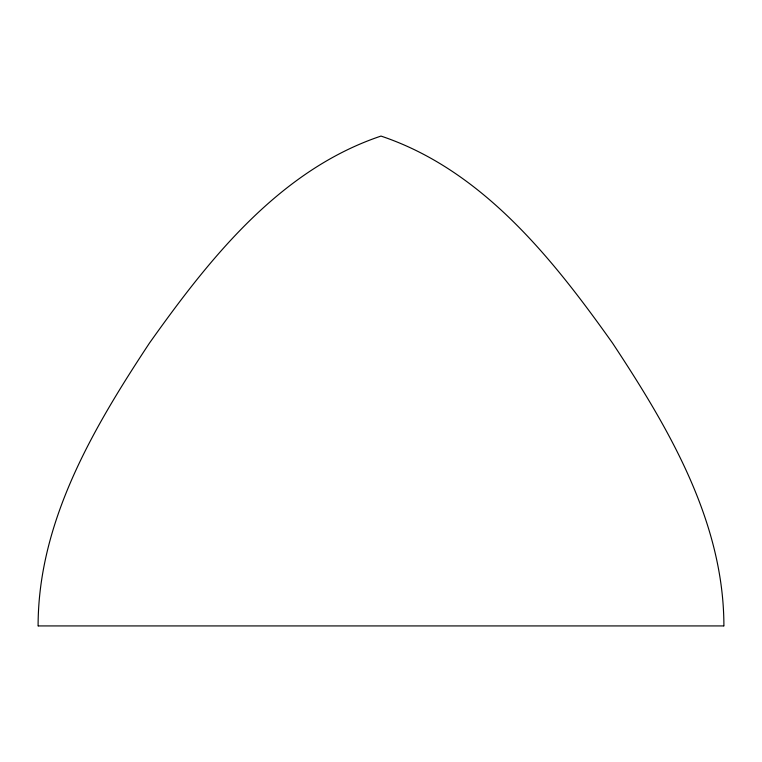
<?xml version="1.0" encoding="UTF-8"?>
<svg xmlns="http://www.w3.org/2000/svg" width="762" height="762" viewBox="0 0 762 762"><rect width="100%" height="100%" fill="white"/><g stroke="black" fill="none" stroke-linecap="round" stroke-linejoin="round"><path stroke-width="1.14" d="M38.1 625.926C38.167 521.322 93.612 427.682 149.466 343.081C209.169 259.023 279.483 170.088 381 136.074C482.517 170.088 552.831 259.023 612.534 343.081C668.388 427.682 723.833 521.322 723.9 625.926M38.329 625.926L723.671 625.926"/></g></svg>
